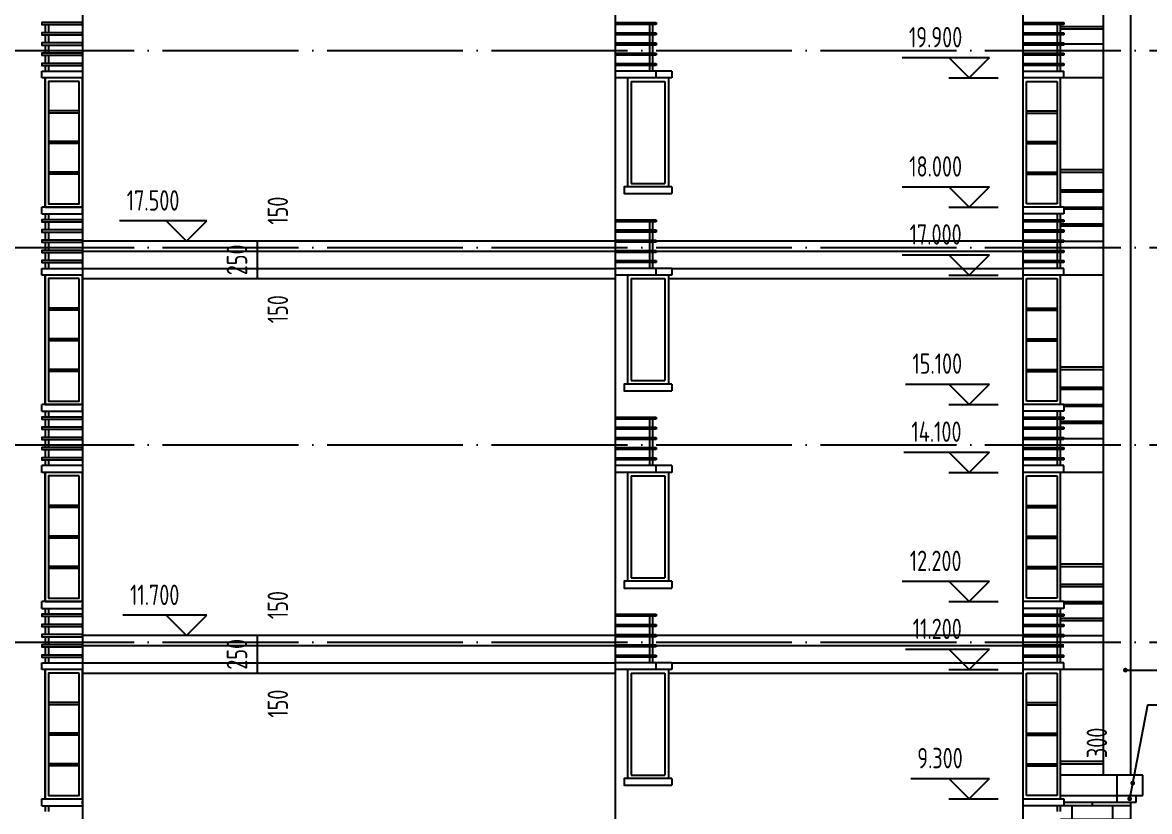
# Model space of a CAD drawing. Extents: x -726032 to 135930, y -151624 to 587044.
# Drawn here: x -468421 to -451841, y 233808 to 245408 of the extents above; entities that cross this region are included whole.
import ezdxf
from ezdxf.enums import TextEntityAlignment as Align

# ---------------------------------------------------------------- set-up
doc = ezdxf.new("R2010")
doc.units = 0
doc.header["$LTSCALE"] = 1000
doc.header["$MEASUREMENT"] = 0
doc.linetypes.add('DOTE', pattern=[2.42, 2, -0.2, 0.02, -0.2])
doc.layers.get('0').update_dxf_attribs({"linetype": 'CONTINUOUS'})
doc.layers.get('DEFPOINTS').update_dxf_attribs({"color": 1, "linetype": 'CONTINUOUS'})
for name, color, linetype in [('DOTE', 8, 'DOTE'), ('PUB_DIM', 245, 'CONTINUOUS'), ('WINDOW', 155, 'CONTINUOUS'), ('引线', 213, 'CONTINUOUS'), ('栏杆', 126, 'CONTINUOUS'), ('装饰线', 252, 'CONTINUOUS')]:
    doc.layers.add(name, color=color, linetype=linetype)
doc.styles.add('DIM_FONT', font='isocp.shx', dxfattribs={"width": 0.8})
doc.dimstyles.new('AXIS', dxfattribs={"dimtxt": 300, "dimasz": 1, "dimexe": 250, "dimexo": 300, "dimgap": 150, "dimtad": 1, "dimdec": 0, "dimzin": 0, "dimdsep": 46, "dimtxsty": 'DIM_FONT', "dimcen": 0.09, "dimse1": 1, "dimse2": 1, "dimclrt": 142, "dimadec": 0, "dimazin": 0, "dimtfac": 1, "dimtdec": 0, "dimtix": 1, "dimtmove": 2, "dimatfit": 3, "dimfxl": 1, "dimtolj": 1, "dimtzin": 0, "dimarcsym": 0})

# ---------------------------------------------------------------- blocks, each defined once
blk = doc.blocks.new('*D2791')
at = {"layer": 'DEFPOINTS', "color": 0, "transparency": 16777216}
for p in [(-464966, 235993), (-463966, 235993), (-463966, 235843)]:
    blk.add_point(p, dxfattribs=at)
at = {"layer": 'PUB_DIM', "color": 0, "lineweight": -2, "transparency": 16777216}
for p, q in [((-464966, 235994), (-464966, 235995)), ((-464966, 235843), (-464966, 235993)), ((-464966, 235842), (-464966, 235841))]:
    blk.add_line(p, q, dxfattribs=at)
at = {"layer": 'PUB_DIM', "color": 0, "transparency": 16777216}
for points in [[(-464967, 235994), (-464966, 235994), (-464966, 235993)], [(-464967, 235842), (-464966, 235842), (-464966, 235843)]]:
    blk.add_solid(points, dxfattribs=at)
at = {"layer": 'PUB_DIM', "color": 142, "transparency": 16777216, "insert": (-464666, 235393), "char_height": 300, "attachment_point": 5, "rotation": 90, "style": 'DIM_FONT'}
blk.add_mtext('\\A1;150', dxfattribs=at)
blk = doc.blocks.new('*D2792')
at = {"layer": 'DEFPOINTS', "color": 0, "transparency": 16777216}
for p in [(-464966, 236393), (-463966, 236393), (-463966, 236243)]:
    blk.add_point(p, dxfattribs=at)
at = {"layer": 'PUB_DIM', "color": 0, "lineweight": -2, "transparency": 16777216}
for p, q in [((-464966, 236394), (-464966, 236395)), ((-464966, 236243), (-464966, 236393)), ((-464966, 236242), (-464966, 236241))]:
    blk.add_line(p, q, dxfattribs=at)
at = {"layer": 'PUB_DIM', "color": 0, "transparency": 16777216}
for points in [[(-464967, 236394), (-464966, 236394), (-464966, 236393)], [(-464967, 236242), (-464966, 236242), (-464966, 236243)]]:
    blk.add_solid(points, dxfattribs=at)
at = {"layer": 'PUB_DIM', "color": 142, "transparency": 16777216, "insert": (-464666, 236842), "char_height": 300, "attachment_point": 5, "rotation": 90, "style": 'DIM_FONT'}
blk.add_mtext('\\A1;150', dxfattribs=at)
blk = doc.blocks.new('*D2793')
at = {"layer": 'DEFPOINTS', "color": 0, "transparency": 16777216}
for p in [(-464966, 236243), (-463966, 236243), (-463966, 235993)]:
    blk.add_point(p, dxfattribs=at)
at = {"layer": 'PUB_DIM', "color": 0, "lineweight": -2, "transparency": 16777216}
for p, q in [((-464966, 236244), (-464966, 236245)), ((-464966, 235993), (-464966, 236243)), ((-464966, 235992), (-464966, 235991))]:
    blk.add_line(p, q, dxfattribs=at)
at = {"layer": 'PUB_DIM', "color": 0, "transparency": 16777216}
for points in [[(-464967, 236244), (-464966, 236244), (-464966, 236243)], [(-464967, 235992), (-464966, 235992), (-464966, 235993)]]:
    blk.add_solid(points, dxfattribs=at)
at = {"layer": 'PUB_DIM', "color": 142, "transparency": 16777216, "insert": (-465266, 236118), "char_height": 300, "attachment_point": 5, "rotation": 90, "style": 'DIM_FONT'}
blk.add_mtext('\\A1;250', dxfattribs=at)
blk = doc.blocks.new('*D2884')
at = {"layer": 'DEFPOINTS', "color": 0, "transparency": 16777216}
for p in [(-453315, 234343), (-452315, 234343), (-453315, 234043)]:
    blk.add_point(p, dxfattribs=at)
at = {"layer": 'PUB_DIM', "color": 0, "lineweight": -2, "transparency": 16777216}
for p, q in [((-452315, 234344), (-452315, 234345)), ((-452315, 234043), (-452315, 234343)), ((-452315, 234042), (-452315, 234041))]:
    blk.add_line(p, q, dxfattribs=at)
at = {"layer": 'PUB_DIM', "color": 0, "transparency": 16777216}
for points in [[(-452315, 234344), (-452314, 234344), (-452315, 234343)], [(-452315, 234042), (-452314, 234042), (-452315, 234043)]]:
    blk.add_solid(points, dxfattribs=at)
at = {"layer": 'PUB_DIM', "color": 142, "transparency": 16777216, "insert": (-452615, 234816), "char_height": 300, "attachment_point": 5, "rotation": 90, "style": 'DIM_FONT'}
blk.add_mtext('\\A1;300', dxfattribs=at)
blk = doc.blocks.new('*D2885')
at = {"layer": 'DEFPOINTS', "color": 0, "transparency": 16777216}
for p in [(-453315, 234043), (-453315, 233943), (-452315, 234043)]:
    blk.add_point(p, dxfattribs=at)
at = {"layer": 'PUB_DIM', "color": 0, "lineweight": -2, "transparency": 16777216}
for p, q in [((-452315, 234044), (-452315, 234045)), ((-452315, 233943), (-452315, 234043)), ((-452315, 233942), (-452315, 233941))]:
    blk.add_line(p, q, dxfattribs=at)
at = {"layer": 'PUB_DIM', "color": 0, "transparency": 16777216}
for points in [[(-452315, 234044), (-452314, 234044), (-452315, 234043)], [(-452315, 233942), (-452314, 233942), (-452315, 233943)]]:
    blk.add_solid(points, dxfattribs=at)
at = {"layer": 'PUB_DIM', "color": 142, "transparency": 16777216, "insert": (-452615, 233493), "char_height": 300, "attachment_point": 5, "rotation": 90, "style": 'DIM_FONT'}
blk.add_mtext('\\A1;100', dxfattribs=at)
blk = doc.blocks.new('*D2900')
at = {"layer": 'DEFPOINTS', "color": 0, "transparency": 16777216}
for p in [(-464966, 242193), (-463966, 242193), (-463966, 242043)]:
    blk.add_point(p, dxfattribs=at)
at = {"layer": 'PUB_DIM', "color": 0, "lineweight": -2, "transparency": 16777216}
for p, q in [((-464966, 242194), (-464966, 242195)), ((-464966, 242043), (-464966, 242193)), ((-464966, 242042), (-464966, 242041))]:
    blk.add_line(p, q, dxfattribs=at)
at = {"layer": 'PUB_DIM', "color": 0, "transparency": 16777216}
for points in [[(-464967, 242194), (-464966, 242194), (-464966, 242193)], [(-464967, 242042), (-464966, 242042), (-464966, 242043)]]:
    blk.add_solid(points, dxfattribs=at)
at = {"layer": 'PUB_DIM', "color": 142, "transparency": 16777216, "insert": (-464666, 242642), "char_height": 300, "attachment_point": 5, "rotation": 90, "style": 'DIM_FONT'}
blk.add_mtext('\\A1;150', dxfattribs=at)
blk = doc.blocks.new('*D2901')
at = {"layer": 'DEFPOINTS', "color": 0, "transparency": 16777216}
for p in [(-464966, 241793), (-463966, 241793), (-463966, 241643)]:
    blk.add_point(p, dxfattribs=at)
at = {"layer": 'PUB_DIM', "color": 0, "lineweight": -2, "transparency": 16777216}
for p, q in [((-464966, 241794), (-464966, 241795)), ((-464966, 241643), (-464966, 241793)), ((-464966, 241642), (-464966, 241641))]:
    blk.add_line(p, q, dxfattribs=at)
at = {"layer": 'PUB_DIM', "color": 0, "transparency": 16777216}
for points in [[(-464967, 241794), (-464966, 241794), (-464966, 241793)], [(-464967, 241642), (-464966, 241642), (-464966, 241643)]]:
    blk.add_solid(points, dxfattribs=at)
at = {"layer": 'PUB_DIM', "color": 142, "transparency": 16777216, "insert": (-464666, 241193), "char_height": 300, "attachment_point": 5, "rotation": 90, "style": 'DIM_FONT'}
blk.add_mtext('\\A1;150', dxfattribs=at)
blk = doc.blocks.new('*D2902')
at = {"layer": 'DEFPOINTS', "color": 0, "transparency": 16777216}
for p in [(-464966, 242043), (-463966, 242043), (-463966, 241793)]:
    blk.add_point(p, dxfattribs=at)
at = {"layer": 'PUB_DIM', "color": 0, "lineweight": -2, "transparency": 16777216}
for p, q in [((-464966, 242044), (-464966, 242045)), ((-464966, 241793), (-464966, 242043)), ((-464966, 241792), (-464966, 241791))]:
    blk.add_line(p, q, dxfattribs=at)
at = {"layer": 'PUB_DIM', "color": 0, "transparency": 16777216}
for points in [[(-464967, 242044), (-464966, 242044), (-464966, 242043)], [(-464967, 241792), (-464966, 241792), (-464966, 241793)]]:
    blk.add_solid(points, dxfattribs=at)
at = {"layer": 'PUB_DIM', "color": 142, "transparency": 16777216, "insert": (-465266, 241918), "char_height": 300, "attachment_point": 5, "rotation": 90, "style": 'DIM_FONT'}
blk.add_mtext('\\A1;250', dxfattribs=at)

msp = doc.modelspace()

# ---------------------------------------------------------------- hatches: boundary and pattern name
at = {"layer": '装饰线'}
h = msp.add_hatch(dxfattribs=at)
h.set_pattern_fill('AR-BRSTD', color=35, scale=75, style=0)
h.set_pattern_definition([(0, (-503080.74, 224692.5), (0, 200.025), []), (90, (-503080.74, 224692.5), (-300, 200.025), [200.025, -200.025])])
h.paths.add_polyline_path([(-453698.9, 224242.5), (-453698.9, 230042.5), (-458918.9, 230042.5), (-458918.9, 228492.5), (-458868.9, 228492.5), (-458868.9, 228392.5), (-459568.9, 228392.5), (-459568.9, 228492.5), (-459518.9, 228492.5), (-459518.9, 230092.5), (-459698.9, 230092.5), (-459698.9, 228007.2), (-459098.9, 228007.2), (-459098.9, 227977.2), (-459148.9, 227977.2), (-459148.9, 227857.2), (-459098.9, 227857.2), (-459098.9, 227827.2), (-459148.9, 227827.2), (-459148.9, 227707.2), (-459098.9, 227707.2), (-459098.9, 227677.2), (-459148.9, 227677.2), (-459148.9, 227557.2), (-459098.9, 227557.2), (-459098.9, 227527.2), (-459148.9, 227527.2), (-459148.9, 227407.2), (-459098.9, 227407.2), (-459098.9, 227377.2), (-459148.9, 227377.2), (-459148.9, 227292.5), (-458868.9, 227292.5), (-458868.9, 227192.5), (-458918.9, 227192.5), (-458918.9, 225592.5), (-458868.9, 225592.5), (-458868.9, 225492.5), (-459568.9, 225492.5), (-459568.9, 225592.5), (-459518.9, 225592.5), (-459518.9, 227192.5), (-459698.9, 227192.5), (-459698.9, 224242.5)])
h.paths.add_polyline_path([(-454194.9, 225592.5), (-454494.9, 225292.5), (-454794.9, 225592.5)], flags=16)
h.paths.add_polyline_path([(-454194.9, 227492.5), (-454494.9, 227192.5), (-454794.9, 227492.5)], flags=16)
h.paths.add_polyline_path([(-454194.9, 228492.5), (-454494.9, 228192.5), (-454794.9, 228492.5)], flags=16)
h.paths.add_polyline_path([(-452518.7, 224242.5), (-452118.7, 224242.5), (-452118.7, 233942.5), (-453098.9, 233942.5), (-453098.9, 233892.5), (-453148.9, 233892.5), (-453148.9, 233807.2), (-453098.9, 233807.2), (-453098.9, 233777.2), (-453148.9, 233777.2), (-453148.9, 233657.2), (-453098.9, 233657.2), (-453098.9, 233627.2), (-453148.9, 233627.2), (-453148.9, 233507.2), (-453098.9, 233507.2), (-453098.9, 233477.2), (-453148.9, 233477.2), (-453148.9, 233357.2), (-453098.9, 233357.2), (-453098.9, 233327.2), (-453148.9, 233327.2), (-453148.9, 233207.2), (-453098.9, 233207.2), (-453098.9, 233177.2), (-453148.9, 233177.2), (-453148.9, 233092.5), (-453098.9, 233092.5), (-453098.9, 232992.5), (-452518.7, 232992.5)])
h.paths.add_polyline_path([(-459698.9, 230042.5), (-467538.9, 230042.5), (-467538.9, 228157.2), (-467538.9, 228157.2), (-467538.9, 228127.2), (-467538.9, 228112.5), (-467538.9, 228112.5), (-467538.9, 228007.2), (-467538.9, 228007.2), (-467538.9, 227977.2), (-467538.9, 227977.2), (-467538.9, 227857.2), (-467538.9, 227857.2), (-467538.9, 227827.2), (-467538.9, 227827.2), (-467538.9, 227707.2), (-467538.9, 227707.2), (-467538.9, 227677.2), (-467538.9, 227677.2), (-467538.9, 227557.2), (-467538.9, 227557.2), (-467538.9, 227527.2), (-467538.9, 227527.2), (-467538.9, 227407.2), (-467538.9, 227407.2), (-467538.9, 227377.2), (-467538.9, 227377.2), (-467538.9, 225242.5), (-467538.9, 225242.5), (-467538.9, 225212.5), (-467538.9, 225212.5), (-467538.9, 224242.5), (-459698.9, 224242.5)])
h.paths.add_polyline_path([(-455334, 225679.8), (-454519.8, 225679.8), (-454519.8, 226105.2), (-455334, 226105.2)], flags=24)
h.paths.add_polyline_path([(-455337.5, 227569.4), (-454510.4, 227569.4), (-454510.4, 228015.6), (-455337.5, 228015.6)], flags=24)
h.paths.add_polyline_path([(-455333.7, 228580.6), (-454520.3, 228580.6), (-454520.3, 229004.4), (-455333.7, 229004.4)], flags=24)
h.paths.add_polyline_path([(-452740.6, 233225.8), (-452740.6, 233760), (-452290.6, 233760), (-452290.6, 233225.8)], flags=24)
h.paths.add_polyline_path([(-464592.2, 229325.8), (-464592.2, 229860), (-464142.2, 229860), (-464142.2, 229325.8)], flags=24)

# ---------------------------------------------------------------- linework, layer by layer
for p, q in [((-452518.7, 234342.5), (-452518.7, 262292.5)), ((-452118.7, 262292.5), (-452118.7, 234342.5)), ((-467538.9, 257592.5), (-467538.9, 224242.5)), ((-459698.9, 224242.5), (-459698.9, 257592.5)), ((-453698.9, 224242.5), (-453698.9, 257592.5)), ((-453098.9, 245092.5), (-452518.7, 245092.5)), ((-468138.9, 244592.5), (-468138.9, 244692.5)), ((-468138.9, 244692.5), (-467538.9, 244692.5)), ((-467538.9, 244592.5), (-468138.9, 244592.5)), ((-458868.9, 244692.5), (-459698.9, 244692.5)), ((-458868.9, 244592.5), (-459698.9, 244592.5)), ((-459098.9, 244592.5), (-459098.9, 244692.5)), ((-458868.9, 244692.5), (-458868.9, 244592.5)), ((-453698.9, 244692.5), (-453098.9, 244692.5)), ((-452518.7, 244592.5), (-453698.9, 244592.5)), ((-453098.9, 244592.5), (-453098.9, 244692.5)), ((-458868.9, 242992.5), (-458868.9, 242892.5)), ((-467538.9, 242692.5), (-468138.9, 242692.5)), ((-468138.9, 242592.5), (-468138.9, 242692.5)), ((-468138.9, 242592.5), (-467538.9, 242592.5)), ((-453098.9, 242692.5), (-453698.9, 242692.5)), ((-453098.9, 242592.5), (-453698.9, 242592.5)), ((-453098.9, 242692.5), (-453098.9, 242592.5)), ((-453098.9, 242192.5), (-452518.7, 242192.5)), ((-468138.9, 241792.5), (-467538.9, 241792.5)), ((-468138.9, 241692.5), (-468138.9, 241792.5)), ((-458868.9, 241792.5), (-459698.9, 241792.5)), ((-459098.9, 241692.5), (-459098.9, 241792.5)), ((-458868.9, 241792.5), (-458868.9, 241692.5)), ((-453099.4, 241792.5), (-453698.9, 241792.5)), ((-453099.4, 241792.5), (-453098.9, 241792)), ((-453098.9, 241693), (-453098.9, 241792)), ((-467538.9, 241692.5), (-468138.9, 241692.5)), ((-458868.9, 241692.5), (-459698.9, 241692.5)), ((-453099.4, 241692.5), (-453698.9, 241692.5)), ((-453098.9, 241693), (-453099.4, 241692.5)), ((-452518.7, 241692.5), (-453098.9, 241692.5)), ((-458868.9, 240092.5), (-458868.9, 239992.5)), ((-467538.9, 239792.5), (-468138.9, 239792.5)), ((-468138.9, 239692.5), (-468138.9, 239792.5)), ((-453098.9, 239792.5), (-453698.9, 239792.5)), ((-453098.9, 239792.5), (-453098.9, 239692.5)), ((-468138.9, 239692.5), (-467538.9, 239692.5)), ((-453098.9, 239692.5), (-453698.9, 239692.5)), ((-453098.9, 239292.5), (-452518.7, 239292.5)), ((-468138.9, 238792.5), (-468138.9, 238892.5)), ((-467538.9, 238892.5), (-468138.9, 238892.5)), ((-468088.9, 238792.5), (-468138.9, 238792.5)), ((-458868.9, 238892.5), (-459698.9, 238892.5)), ((-458868.9, 238792.5), (-459698.9, 238792.5)), ((-459098.9, 238792.5), (-459098.9, 238892.5)), ((-458868.9, 238892.5), (-458868.9, 238792.5)), ((-453098.9, 238892.5), (-453698.9, 238892.5)), ((-452518.7, 238792.5), (-453698.9, 238792.5)), ((-453098.9, 238792.5), (-453098.9, 238892.5)), ((-458868.9, 237192.5), (-458868.9, 237092.5)), ((-467538.9, 236892.5), (-468138.9, 236892.5)), ((-468138.9, 236792.5), (-468138.9, 236892.5)), ((-468138.9, 236792.5), (-467538.9, 236792.5)), ((-453098.9, 236892.5), (-453698.9, 236892.5)), ((-453098.9, 236792.5), (-453698.9, 236792.5)), ((-453098.9, 236892.5), (-453098.9, 236792.5)), ((-453098.9, 236392.5), (-452518.7, 236392.5)), ((-468138.9, 235892.5), (-468138.9, 235992.5)), ((-468138.9, 235992.5), (-467538.9, 235992.5)), ((-458868.9, 235992.5), (-459698.9, 235992.5)), ((-459098.9, 235892.5), (-459098.9, 235992.5)), ((-458868.9, 235992.5), (-458868.9, 235892.5)), ((-453098.9, 235992.5), (-453698.9, 235992.5)), ((-453098.9, 235892.5), (-453098.9, 235992.5)), ((-467538.9, 235892.5), (-468138.9, 235892.5)), ((-458868.9, 235892.5), (-459698.9, 235892.5)), ((-452518.7, 235892.5), (-453698.9, 235892.5)), ((-458868.9, 234292.5), (-458868.9, 234192.5)), ((-451937.9, 234342.5), (-453148.9, 234342.5)), ((-451937.9, 234042.5), (-451937.9, 234342.5)), ((-468138.9, 233992.5), (-467538.9, 233992.5)), ((-468138.9, 233892.5), (-468138.9, 233992.5)), ((-453698.9, 233992.5), (-453098.9, 233992.5)), ((-453148.9, 234042.5), (-451937.9, 234042.5)), ((-453098.9, 233992.5), (-453098.9, 233892.5)), ((-453098.9, 233942.5), (-452037.9, 233942.5)), ((-452118.7, 233942.5), (-452118.7, 224242.5)), ((-452037.9, 233942.5), (-452037.9, 234042.5)), ((-468138.9, 233892.5), (-467538.9, 233892.5)), ((-453098.9, 233892.5), (-453698.9, 233892.5))]:
    msp.add_line(p, q)
at = {"color": 146}
for p, q in [((-453098.9, 239157.2), (-453098.9, 239127.2)), ((-453698.9, 239007.2), (-453098.9, 239007.2)), ((-453098.9, 238977.2), (-453698.9, 238977.2)), ((-453198.9, 238977.2), (-453198.9, 238892.5)), ((-453148.9, 238892.5), (-453148.9, 238977.2)), ((-453098.9, 239007.2), (-453098.9, 238977.2))]:
    msp.add_line(p, q, dxfattribs=at)
for points in [[(-458868.9, 242992.5), (-459568.9, 242992.5), (-459568.9, 242892.5), (-458868.9, 242892.5)], [(-467538.9, 242627.2), (-467538.9, 242657.2)], [(-467538.9, 242612.5), (-467538.9, 242642.5)], [(-458868.9, 240092.5), (-459568.9, 240092.5), (-459568.9, 239992.5), (-458868.9, 239992.5)], [(-467538.9, 239727.2), (-467538.9, 239757.2)], [(-467538.9, 239712.5), (-467538.9, 239742.5)], [(-458868.9, 237192.5), (-459568.9, 237192.5), (-459568.9, 237092.5), (-458868.9, 237092.5)], [(-467538.9, 236827.2), (-467538.9, 236857.2)], [(-467538.9, 236812.5), (-467538.9, 236842.5)], [(-458868.9, 234292.5), (-459568.9, 234292.5), (-459568.9, 234192.5), (-458868.9, 234192.5)]]:
    msp.add_lwpolyline(points)
for points in [[(-467538.9, 233927.2), (-467538.9, 233957.2)], [(-467538.9, 233912.5), (-467538.9, 233942.5)]]:
    msp.add_lwpolyline(points, dxfattribs=at)
at = {"layer": 'DOTE'}
for p, q in [((-447420.9, 244992.5), (-476277.6, 244992.5)), ((-447420.9, 242092.5), (-476277.6, 242092.5)), ((-447420.9, 239192.5), (-476277.6, 239192.5)), ((-447420.9, 236292.5), (-476277.6, 236292.5))]:
    msp.add_line(p, q, dxfattribs=at)
at = {"layer": 'PUB_DIM'}
for p, q in [((-455480.8, 244892.5), (-454194.9, 244892.5)), ((-454794.9, 244892.5), (-454494.9, 244592.5)), ((-454494.9, 244592.5), (-454194.9, 244892.5)), ((-454794.9, 244592.5), (-454067.8, 244592.5)), ((-455479.1, 242992.5), (-454194.9, 242992.5)), ((-454794.9, 242992.5), (-454494.9, 242692.5)), ((-454494.9, 242692.5), (-454194.9, 242992.5)), ((-454794.9, 242692.5), (-454067.8, 242692.5)), ((-465708.3, 242492.5), (-466992.5, 242492.5)), ((-466308.3, 242492.5), (-466008.3, 242192.5)), ((-466008.3, 242192.5), (-465708.3, 242492.5)), ((-455479.1, 241992.5), (-454194.9, 241992.5)), ((-454794.9, 241992.5), (-454494.9, 241692.5)), ((-454494.9, 241692.5), (-454194.9, 241992.5)), ((-454794.9, 241692.5), (-454067.8, 241692.5)), ((-455431.1, 240092.5), (-454194.9, 240092.5)), ((-454794.9, 240092.5), (-454494.9, 239792.5)), ((-454494.9, 239792.5), (-454194.9, 240092.5)), ((-454794.9, 239792.5), (-454067.8, 239792.5)), ((-455455.1, 239092.5), (-454194.9, 239092.5)), ((-454794.9, 239092.5), (-454494.9, 238792.5)), ((-454494.9, 238792.5), (-454194.9, 239092.5)), ((-454794.9, 238792.5), (-454067.8, 238792.5)), ((-455479.1, 237192.5), (-454194.9, 237192.5)), ((-454794.9, 237192.5), (-454494.9, 236892.5)), ((-454494.9, 236892.5), (-454194.9, 237192.5)), ((-454794.9, 236892.5), (-454067.8, 236892.5)), ((-465708.3, 236692.5), (-466944.5, 236692.5)), ((-466308.3, 236692.5), (-466008.3, 236392.5)), ((-466008.3, 236392.5), (-465708.3, 236692.5)), ((-455431.1, 236192.5), (-454194.9, 236192.5)), ((-454794.9, 236192.5), (-454494.9, 235892.5)), ((-454494.9, 235892.5), (-454194.9, 236192.5)), ((-454794.9, 235892.5), (-454067.8, 235892.5)), ((-455350.8, 234292.5), (-454194.9, 234292.5)), ((-454794.9, 234292.5), (-454494.9, 233992.5)), ((-454494.9, 233992.5), (-454194.9, 234292.5)), ((-454794.9, 233992.5), (-454067.8, 233992.5))]:
    msp.add_line(p, q, dxfattribs=at)
at = {"layer": 'WINDOW'}
for p, q in [((-468088.9, 242692.5), (-468088.9, 244592.5)), ((-459518.9, 244592.5), (-459518.9, 242992.5)), ((-458918.9, 244592.5), (-458918.9, 242992.5)), ((-453148.9, 242692.5), (-453148.9, 244592.5)), ((-459468.9, 244542.5), (-458968.9, 244542.5)), ((-459468.9, 244542.5), (-459468.9, 243042.5)), ((-458968.9, 244542.5), (-458968.9, 243042.5)), ((-453648.9, 242742.5), (-453648.9, 244542.5)), ((-453648.9, 244542.5), (-453198.9, 244542.5)), ((-453198.9, 244542.5), (-453198.9, 242742.5)), ((-467588.9, 244107.5), (-468038.9, 244107.5)), ((-467588.9, 244077.5), (-468038.9, 244077.5)), ((-453648.9, 244107.5), (-453198.9, 244107.5)), ((-453648.9, 244077.5), (-453198.9, 244077.5)), ((-467588.9, 243657.5), (-468038.9, 243657.5)), ((-467588.9, 243627.5), (-468038.9, 243627.5)), ((-453648.9, 243657.5), (-453198.9, 243657.5)), ((-453648.9, 243627.5), (-453198.9, 243627.5)), ((-467588.9, 243207.5), (-468038.9, 243207.5)), ((-467588.9, 243177.5), (-468038.9, 243177.5)), ((-453648.9, 243207.5), (-453198.9, 243207.5)), ((-453648.9, 243177.5), (-453198.9, 243177.5)), ((-459468.9, 243042.5), (-458968.9, 243042.5)), ((-453198.9, 242742.5), (-453648.9, 242742.5)), ((-453148.9, 242692.5), (-453698.9, 242692.5)), ((-468088.9, 239792.5), (-468088.9, 241692.5)), ((-459518.9, 241692.5), (-459518.9, 240092.5)), ((-459468.9, 241642.5), (-458968.9, 241642.5)), ((-459468.9, 241642.5), (-459468.9, 240142.5)), ((-458968.9, 241642.5), (-458968.9, 240142.5)), ((-458918.9, 241692.5), (-458918.9, 240092.5)), ((-453648.9, 239842.5), (-453648.9, 241642.5)), ((-453648.9, 241642.5), (-453198.9, 241642.5)), ((-453198.9, 241642.5), (-453198.9, 239842.5)), ((-453148.9, 239792.5), (-453148.9, 241692.5)), ((-467588.9, 241207.5), (-468038.9, 241207.5)), ((-467588.9, 241177.5), (-468038.9, 241177.5)), ((-453648.9, 241207.5), (-453198.9, 241207.5)), ((-453648.9, 241177.5), (-453198.9, 241177.5)), ((-467588.9, 240757.5), (-468038.9, 240757.5)), ((-453648.9, 240757.5), (-453198.9, 240757.5)), ((-467588.9, 240727.5), (-468038.9, 240727.5)), ((-453648.9, 240727.5), (-453198.9, 240727.5)), ((-467588.9, 240307.5), (-468038.9, 240307.5)), ((-467588.9, 240277.5), (-468038.9, 240277.5)), ((-453648.9, 240307.5), (-453198.9, 240307.5)), ((-453648.9, 240277.5), (-453198.9, 240277.5)), ((-459468.9, 240142.5), (-458968.9, 240142.5)), ((-453148.9, 239792.5), (-453698.9, 239792.5)), ((-453198.9, 239842.5), (-453648.9, 239842.5)), ((-468088.9, 236892.5), (-468088.9, 238792.5)), ((-459518.9, 238792.5), (-459518.9, 237192.5)), ((-458918.9, 238792.5), (-458918.9, 237192.5)), ((-453148.9, 236892.5), (-453148.9, 238792.5)), ((-459468.9, 238742.5), (-459468.9, 237242.5)), ((-459468.9, 238742.5), (-458968.9, 238742.5)), ((-458968.9, 238742.5), (-458968.9, 237242.5)), ((-453648.9, 236942.5), (-453648.9, 238742.5)), ((-453648.9, 238742.5), (-453198.9, 238742.5)), ((-453198.9, 238742.5), (-453198.9, 236942.5)), ((-467588.9, 238307.5), (-468038.9, 238307.5)), ((-467588.9, 238277.5), (-468038.9, 238277.5)), ((-453648.9, 238307.5), (-453198.9, 238307.5)), ((-453648.9, 238277.5), (-453198.9, 238277.5)), ((-467588.9, 237857.5), (-468038.9, 237857.5)), ((-467588.9, 237827.5), (-468038.9, 237827.5)), ((-453648.9, 237857.5), (-453198.9, 237857.5)), ((-453648.9, 237827.5), (-453198.9, 237827.5)), ((-467588.9, 237407.5), (-468038.9, 237407.5)), ((-467588.9, 237377.5), (-468038.9, 237377.5)), ((-453648.9, 237407.5), (-453198.9, 237407.5)), ((-453648.9, 237377.5), (-453198.9, 237377.5)), ((-459468.9, 237242.5), (-458968.9, 237242.5)), ((-453198.9, 236942.5), (-453648.9, 236942.5)), ((-453148.9, 236892.5), (-453698.9, 236892.5)), ((-468088.9, 233992.5), (-468088.9, 235892.5)), ((-459518.9, 235892.5), (-459518.9, 234292.5)), ((-459468.9, 235842.5), (-459468.9, 234342.5)), ((-459468.9, 235842.5), (-458968.9, 235842.5)), ((-458968.9, 235842.5), (-458968.9, 234342.5)), ((-458918.9, 235892.5), (-458918.9, 234292.5)), ((-453648.9, 235842.5), (-453198.9, 235842.5)), ((-453648.9, 234042.5), (-453648.9, 235842.5)), ((-453198.9, 235842.5), (-453198.9, 234042.5)), ((-453148.9, 233992.5), (-453148.9, 235892.5)), ((-467588.9, 235407.5), (-468038.9, 235407.5)), ((-467588.9, 235377.5), (-468038.9, 235377.5)), ((-453648.9, 235407.5), (-453198.9, 235407.5)), ((-453648.9, 235377.5), (-453198.9, 235377.5)), ((-467588.9, 234957.5), (-468038.9, 234957.5)), ((-453648.9, 234957.5), (-453198.9, 234957.5)), ((-467588.9, 234927.5), (-468038.9, 234927.5)), ((-453648.9, 234927.5), (-453198.9, 234927.5)), ((-467588.9, 234507.5), (-468038.9, 234507.5)), ((-467588.9, 234477.5), (-468038.9, 234477.5)), ((-453648.9, 234507.5), (-453198.9, 234507.5)), ((-453648.9, 234477.5), (-453198.9, 234477.5)), ((-459468.9, 234342.5), (-458968.9, 234342.5)), ((-453198.9, 234042.5), (-453648.9, 234042.5))]:
    msp.add_line(p, q, dxfattribs=at)
for points in [[(-467538.9, 244592.5), (-468088.9, 244592.5), (-468088.9, 242692.5), (-467538.9, 242692.5)], [(-467588.9, 244542.5), (-468038.9, 244542.5), (-468038.9, 242742.5), (-467588.9, 242742.5)], [(-467538.9, 241692.5), (-468088.9, 241692.5), (-468088.9, 239792.5), (-467538.9, 239792.5)], [(-467588.9, 241642.5), (-468038.9, 241642.5), (-468038.9, 239842.5), (-467588.9, 239842.5)], [(-467538.9, 238792.5), (-468088.9, 238792.5), (-468088.9, 236892.5), (-467538.9, 236892.5)], [(-467588.9, 238742.5), (-468038.9, 238742.5), (-468038.9, 236942.5), (-467588.9, 236942.5)], [(-467538.9, 235892.5), (-468088.9, 235892.5), (-468088.9, 233992.5), (-467538.9, 233992.5)], [(-467588.9, 235842.5), (-468038.9, 235842.5), (-468038.9, 234042.5), (-467588.9, 234042.5)]]:
    msp.add_lwpolyline(points, close=True, dxfattribs=at)
at = {"layer": '引线'}
msp.add_line((-452195.1, 235885.6), (-450744.8, 235885.6), dxfattribs=at)
at = {"layer": '引线', "const_width": 34.8}
for points in [[(-452212.7, 235885.6, 1), (-452177.4, 235885.6, 1)], [(-452105.4, 234224.2, 1), (-452070.1, 234224.2, 1)], [(-452150, 233994, 1), (-452114.8, 233994, 1)]]:
    msp.add_lwpolyline(points, format="xyb", close=True, dxfattribs=at)
at = {"layer": '引线'}
msp.add_lwpolyline([(-452132.4, 233994), (-451864.4, 235376.8), (-450623.3, 235376.8)], dxfattribs=at)
at = {"layer": '栏杆'}
for p, q in [((-459698.9, 245407.2), (-459098.9, 245407.2)), ((-459098.9, 245407.2), (-459098.9, 245377.2)), ((-453698.9, 245407.2), (-453098.9, 245407.2)), ((-453098.9, 245407.2), (-453098.9, 245377.2)), ((-468088.9, 245377.2), (-468088.9, 245257.2)), ((-468088.9, 245227.2), (-468088.9, 245107.2)), ((-468038.9, 245377.2), (-468038.9, 245257.2)), ((-468038.9, 245227.2), (-468038.9, 245107.2)), ((-459098.9, 245377.2), (-459698.9, 245377.2)), ((-459698.9, 245257.2), (-459098.9, 245257.2)), ((-459098.9, 245227.2), (-459698.9, 245227.2)), ((-459198.9, 245377.2), (-459198.9, 245257.2)), ((-459198.9, 245227.2), (-459198.9, 245107.2)), ((-459148.9, 245257.2), (-459148.9, 245377.2)), ((-459148.9, 245107.2), (-459148.9, 245227.2)), ((-459098.9, 245257.2), (-459098.9, 245227.2)), ((-453098.9, 245377.2), (-453698.9, 245377.2)), ((-453698.9, 245257.2), (-453098.9, 245257.2)), ((-453098.9, 245227.2), (-453698.9, 245227.2)), ((-453198.9, 245377.2), (-453198.9, 245257.2)), ((-453198.9, 245227.2), (-453198.9, 245107.2)), ((-453148.9, 245257.2), (-453148.9, 245377.2)), ((-452518.7, 245342.5), (-453148.9, 245342.5)), ((-452518.7, 245312.5), (-453148.9, 245312.5)), ((-453148.9, 245107.2), (-453148.9, 245227.2)), ((-453098.9, 245257.2), (-453098.9, 245227.2)), ((-468088.9, 245077.2), (-468088.9, 244957.2)), ((-468038.9, 245077.2), (-468038.9, 244957.2)), ((-459698.9, 245107.2), (-459098.9, 245107.2)), ((-459098.9, 245077.2), (-459698.9, 245077.2)), ((-459198.9, 245077.2), (-459198.9, 244957.2)), ((-459148.9, 244957.2), (-459148.9, 245077.2)), ((-459098.9, 245107.2), (-459098.9, 245077.2)), ((-453698.9, 245107.2), (-453098.9, 245107.2)), ((-453098.9, 245077.2), (-453698.9, 245077.2)), ((-453198.9, 245077.2), (-453198.9, 244957.2)), ((-453148.9, 244957.2), (-453148.9, 245077.2)), ((-453098.9, 245107.2), (-453098.9, 245077.2)), ((-468088.9, 244927.2), (-468088.9, 244807.2)), ((-468038.9, 244927.2), (-468038.9, 244807.2)), ((-459698.9, 244957.2), (-459098.9, 244957.2)), ((-459098.9, 244927.2), (-459698.9, 244927.2)), ((-459198.9, 244927.2), (-459198.9, 244807.2)), ((-459148.9, 244807.2), (-459148.9, 244927.2)), ((-459098.9, 244957.2), (-459098.9, 244927.2)), ((-453698.9, 244957.2), (-453098.9, 244957.2)), ((-453098.9, 244927.2), (-453698.9, 244927.2)), ((-453198.9, 244927.2), (-453198.9, 244807.2)), ((-453148.9, 244807.2), (-453148.9, 244927.2)), ((-453098.9, 244957.2), (-453098.9, 244927.2)), ((-468088.9, 244777.2), (-468088.9, 244692.5)), ((-468038.9, 244777.2), (-468038.9, 244692.5)), ((-459698.9, 244807.2), (-459098.9, 244807.2)), ((-459098.9, 244777.2), (-459698.9, 244777.2)), ((-459198.9, 244777.2), (-459198.9, 244692.5)), ((-459148.9, 244692.5), (-459148.9, 244777.2)), ((-459098.9, 244807.2), (-459098.9, 244777.2)), ((-453698.9, 244807.2), (-453098.9, 244807.2)), ((-453098.9, 244777.2), (-453698.9, 244777.2)), ((-453198.9, 244777.2), (-453198.9, 244692.5)), ((-453148.9, 244692.5), (-453148.9, 244777.2)), ((-453098.9, 244807.2), (-453098.9, 244777.2)), ((-452518.7, 243242.5), (-453148.9, 243242.5)), ((-452518.7, 243202.5), (-453148.9, 243202.5)), ((-452518.7, 242942.5), (-453148.9, 242942.5)), ((-452518.7, 242912.5), (-453148.9, 242912.5)), ((-468088.9, 242592.5), (-468088.9, 242507.8)), ((-468038.9, 242592.5), (-468038.9, 242507.8)), ((-453198.9, 242592.5), (-453198.9, 242507.8)), ((-453148.9, 242507.8), (-453148.9, 242592.5)), ((-453098.9, 242692.5), (-452518.7, 242692.5)), ((-452518.7, 242662.5), (-453098.9, 242662.5)), ((-468088.9, 242477.2), (-468088.9, 242357.2)), ((-468038.9, 242477.2), (-468038.9, 242357.2)), ((-459698.9, 242507.2), (-459098.9, 242507.2)), ((-459098.9, 242477.2), (-459698.9, 242477.2)), ((-459198.9, 242477.2), (-459198.9, 242357.2)), ((-459148.9, 242357.2), (-459148.9, 242477.2)), ((-459098.9, 242507.2), (-459098.9, 242477.2)), ((-453698.9, 242507.2), (-453098.9, 242507.2)), ((-453098.9, 242477.2), (-453698.9, 242477.2)), ((-453198.9, 242477.2), (-453198.9, 242357.2)), ((-453148.9, 242357.2), (-453148.9, 242477.2)), ((-452518.7, 242442.5), (-453148.9, 242442.5)), ((-452518.7, 242412.5), (-453148.9, 242412.5)), ((-453098.9, 242507.2), (-453098.9, 242477.2)), ((-468088.9, 242327.2), (-468088.9, 242207.2)), ((-468038.9, 242327.2), (-468038.9, 242207.2)), ((-459698.9, 242357.2), (-459098.9, 242357.2)), ((-459098.9, 242327.2), (-459698.9, 242327.2)), ((-459198.9, 242327.2), (-459198.9, 242207.2)), ((-459148.9, 242207.2), (-459148.9, 242327.2)), ((-459098.9, 242357.2), (-459098.9, 242327.2)), ((-453698.9, 242357.2), (-453098.9, 242357.2)), ((-453098.9, 242327.2), (-453698.9, 242327.2)), ((-453198.9, 242327.2), (-453198.9, 242207.2)), ((-453148.9, 242207.2), (-453148.9, 242327.2)), ((-453098.9, 242357.2), (-453098.9, 242327.2)), ((-468088.9, 242177.2), (-468088.9, 242057.2)), ((-468038.9, 242177.2), (-468038.9, 242057.2)), ((-459698.9, 242207.2), (-459098.9, 242207.2)), ((-459098.9, 242177.2), (-459698.9, 242177.2)), ((-459198.9, 242177.2), (-459198.9, 242057.2)), ((-459148.9, 242057.2), (-459148.9, 242177.2)), ((-459098.9, 242207.2), (-459098.9, 242177.2)), ((-453698.9, 242207.2), (-453098.9, 242207.2)), ((-453098.9, 242177.2), (-453698.9, 242177.2)), ((-453198.9, 242177.2), (-453198.9, 242057.2)), ((-453148.9, 242057.2), (-453148.9, 242177.2)), ((-453098.9, 242207.2), (-453098.9, 242177.2)), ((-468088.9, 242027.2), (-468088.9, 241907.2)), ((-468038.9, 242027.2), (-468038.9, 241907.2)), ((-459698.9, 242057.2), (-459098.9, 242057.2)), ((-459098.9, 242027.2), (-459698.9, 242027.2)), ((-459698.9, 241907.2), (-459098.9, 241907.2)), ((-459198.9, 242027.2), (-459198.9, 241907.2)), ((-459148.9, 241907.2), (-459148.9, 242027.2)), ((-459098.9, 242057.2), (-459098.9, 242027.2)), ((-459098.9, 241907.2), (-459098.9, 241877.2)), ((-453698.9, 242057.2), (-453098.9, 242057.2)), ((-453098.9, 242027.2), (-453698.9, 242027.2)), ((-453698.9, 241907.2), (-453098.9, 241907.2)), ((-453198.9, 242027.2), (-453198.9, 241907.2)), ((-453148.9, 241907.2), (-453148.9, 242027.2)), ((-453098.9, 242057.2), (-453098.9, 242027.2)), ((-453098.9, 241907.2), (-453098.9, 241877.2)), ((-468088.9, 241877.2), (-468088.9, 241792.5)), ((-468038.9, 241877.2), (-468038.9, 241792.5)), ((-459098.9, 241877.2), (-459698.9, 241877.2)), ((-459198.9, 241877.2), (-459198.9, 241792.5)), ((-459148.9, 241792.5), (-459148.9, 241877.2)), ((-453098.9, 241877.2), (-453698.9, 241877.2)), ((-453198.9, 241877.2), (-453198.9, 241792.5)), ((-453148.9, 241792.5), (-453148.9, 241877.2)), ((-452518.7, 240342.5), (-453148.9, 240342.5)), ((-452518.7, 240302.5), (-453148.9, 240302.5)), ((-452518.7, 240042.5), (-453148.9, 240042.5)), ((-452518.7, 240012.5), (-453148.9, 240012.5)), ((-453098.9, 239792.5), (-452518.7, 239792.5)), ((-452518.7, 239762.5), (-453098.9, 239762.5)), ((-468088.9, 239692.5), (-468088.9, 239607.8)), ((-468088.9, 239577.2), (-468088.9, 239457.2)), ((-468038.9, 239692.5), (-468038.9, 239607.8)), ((-468038.9, 239577.2), (-468038.9, 239457.2)), ((-459698.9, 239607.2), (-459098.9, 239607.2)), ((-459098.9, 239577.2), (-459698.9, 239577.2)), ((-459198.9, 239577.2), (-459198.9, 239457.2)), ((-459148.9, 239457.2), (-459148.9, 239577.2)), ((-459098.9, 239607.2), (-459098.9, 239577.2)), ((-453698.9, 239607.2), (-453098.9, 239607.2)), ((-453098.9, 239577.2), (-453698.9, 239577.2)), ((-453198.9, 239692.5), (-453198.9, 239607.8)), ((-453198.9, 239577.2), (-453198.9, 239457.2)), ((-453148.9, 239607.8), (-453148.9, 239692.5)), ((-453148.9, 239457.2), (-453148.9, 239577.2)), ((-453098.9, 239607.2), (-453098.9, 239577.2)), ((-468088.9, 239427.2), (-468088.9, 239307.2)), ((-468038.9, 239427.2), (-468038.9, 239307.2)), ((-459698.9, 239457.2), (-459098.9, 239457.2)), ((-459098.9, 239427.2), (-459698.9, 239427.2)), ((-459198.9, 239427.2), (-459198.9, 239307.2)), ((-459148.9, 239307.2), (-459148.9, 239427.2)), ((-459098.9, 239457.2), (-459098.9, 239427.2)), ((-453698.9, 239457.2), (-453098.9, 239457.2)), ((-453098.9, 239427.2), (-453698.9, 239427.2)), ((-453198.9, 239427.2), (-453198.9, 239307.2)), ((-452518.7, 239542.5), (-453148.9, 239542.5)), ((-452518.7, 239512.5), (-453148.9, 239512.5)), ((-453148.9, 239307.2), (-453148.9, 239427.2)), ((-453098.9, 239457.2), (-453098.9, 239427.2)), ((-468088.9, 239277.2), (-468088.9, 239157.2)), ((-468038.9, 239277.2), (-468038.9, 239157.2)), ((-459698.9, 239307.2), (-459098.9, 239307.2)), ((-459098.9, 239277.2), (-459698.9, 239277.2)), ((-459198.9, 239277.2), (-459198.9, 239157.2)), ((-459148.9, 239157.2), (-459148.9, 239277.2)), ((-459098.9, 239307.2), (-459098.9, 239277.2)), ((-453698.9, 239307.2), (-453098.9, 239307.2)), ((-453098.9, 239277.2), (-453698.9, 239277.2)), ((-453198.9, 239277.2), (-453198.9, 239157.2)), ((-453148.9, 239157.2), (-453148.9, 239277.2)), ((-453098.9, 239307.2), (-453098.9, 239277.2)), ((-468088.9, 239127.2), (-468088.9, 239007.2)), ((-468038.9, 239127.2), (-468038.9, 239007.2)), ((-459698.9, 239157.2), (-459098.9, 239157.2)), ((-459098.9, 239127.2), (-459698.9, 239127.2)), ((-459198.9, 239127.2), (-459198.9, 239007.2)), ((-459148.9, 239007.2), (-459148.9, 239127.2)), ((-459098.9, 239157.2), (-459098.9, 239127.2)), ((-453698.9, 239157.2), (-453098.9, 239157.2)), ((-453098.9, 239127.2), (-453698.9, 239127.2)), ((-453198.9, 239127.2), (-453198.9, 239007.2)), ((-453148.9, 239007.2), (-453148.9, 239127.2)), ((-468088.9, 238977.2), (-468088.9, 238892.5)), ((-468038.9, 238977.2), (-468038.9, 238892.5)), ((-459698.9, 239007.2), (-459098.9, 239007.2)), ((-459098.9, 238977.2), (-459698.9, 238977.2)), ((-459198.9, 238977.2), (-459198.9, 238892.5)), ((-459148.9, 238892.5), (-459148.9, 238977.2)), ((-459098.9, 239007.2), (-459098.9, 238977.2)), ((-452518.7, 237442.5), (-453148.9, 237442.5)), ((-452518.7, 237402.5), (-453148.9, 237402.5)), ((-452518.7, 237142.5), (-453148.9, 237142.5)), ((-452518.7, 237112.5), (-453148.9, 237112.5)), ((-468088.9, 236792.5), (-468088.9, 236707.8)), ((-468038.9, 236792.5), (-468038.9, 236707.8)), ((-453198.9, 236792.5), (-453198.9, 236707.8)), ((-453148.9, 236707.8), (-453148.9, 236792.5)), ((-453098.9, 236892.5), (-452518.7, 236892.5)), ((-452518.7, 236862.5), (-453098.9, 236862.5)), ((-468088.9, 236677.2), (-468088.9, 236557.2)), ((-468038.9, 236677.2), (-468038.9, 236557.2)), ((-459698.9, 236707.2), (-459098.9, 236707.2)), ((-459098.9, 236677.2), (-459698.9, 236677.2)), ((-459198.9, 236677.2), (-459198.9, 236557.2)), ((-459148.9, 236557.2), (-459148.9, 236677.2)), ((-459098.9, 236707.2), (-459098.9, 236677.2)), ((-453698.9, 236707.2), (-453098.9, 236707.2)), ((-453098.9, 236677.2), (-453698.9, 236677.2)), ((-453198.9, 236677.2), (-453198.9, 236557.2)), ((-453148.9, 236557.2), (-453148.9, 236677.2)), ((-452518.7, 236642.5), (-453148.9, 236642.5)), ((-452518.7, 236612.5), (-453148.9, 236612.5)), ((-453098.9, 236707.2), (-453098.9, 236677.2)), ((-468088.9, 236527.2), (-468088.9, 236407.2)), ((-468038.9, 236527.2), (-468038.9, 236407.2)), ((-459698.9, 236557.2), (-459098.9, 236557.2)), ((-459098.9, 236527.2), (-459698.9, 236527.2)), ((-459198.9, 236527.2), (-459198.9, 236407.2)), ((-459148.9, 236407.2), (-459148.9, 236527.2)), ((-459098.9, 236557.2), (-459098.9, 236527.2)), ((-453698.9, 236557.2), (-453098.9, 236557.2)), ((-453098.9, 236527.2), (-453698.9, 236527.2)), ((-453198.9, 236527.2), (-453198.9, 236407.2)), ((-453148.9, 236407.2), (-453148.9, 236527.2)), ((-453098.9, 236557.2), (-453098.9, 236527.2)), ((-468088.9, 236377.2), (-468088.9, 236257.2)), ((-468038.9, 236377.2), (-468038.9, 236257.2)), ((-459698.9, 236407.2), (-459098.9, 236407.2)), ((-459098.9, 236377.2), (-459698.9, 236377.2)), ((-459198.9, 236377.2), (-459198.9, 236257.2)), ((-459148.9, 236257.2), (-459148.9, 236377.2)), ((-459098.9, 236407.2), (-459098.9, 236377.2)), ((-453698.9, 236407.2), (-453098.9, 236407.2)), ((-453098.9, 236377.2), (-453698.9, 236377.2)), ((-453198.9, 236377.2), (-453198.9, 236257.2)), ((-453148.9, 236257.2), (-453148.9, 236377.2)), ((-453098.9, 236407.2), (-453098.9, 236377.2)), ((-468088.9, 236227.2), (-468088.9, 236107.2)), ((-468038.9, 236227.2), (-468038.9, 236107.2)), ((-459698.9, 236257.2), (-459098.9, 236257.2)), ((-459098.9, 236227.2), (-459698.9, 236227.2)), ((-459698.9, 236107.2), (-459098.9, 236107.2)), ((-459198.9, 236227.2), (-459198.9, 236107.2)), ((-459148.9, 236107.2), (-459148.9, 236227.2)), ((-459098.9, 236257.2), (-459098.9, 236227.2)), ((-459098.9, 236107.2), (-459098.9, 236077.2)), ((-453698.9, 236257.2), (-453098.9, 236257.2)), ((-453098.9, 236227.2), (-453698.9, 236227.2)), ((-453698.9, 236107.2), (-453098.9, 236107.2)), ((-453198.9, 236227.2), (-453198.9, 236107.2)), ((-453148.9, 236107.2), (-453148.9, 236227.2)), ((-453098.9, 236077.2), (-453098.9, 236107.2)), ((-468088.9, 236077.2), (-468088.9, 235992.5)), ((-468038.9, 236077.2), (-468038.9, 235992.5)), ((-459098.9, 236077.2), (-459698.9, 236077.2)), ((-459198.9, 236077.2), (-459198.9, 235992.5)), ((-459148.9, 235992.5), (-459148.9, 236077.2)), ((-453098.9, 236077.2), (-453698.9, 236077.2)), ((-453198.9, 236077.2), (-453198.9, 235992.5)), ((-453148.9, 235992.5), (-453148.9, 236077.2)), ((-452518.7, 234542.5), (-453148.9, 234542.5)), ((-452518.7, 234502.5), (-453148.9, 234502.5)), ((-468088.9, 233892.5), (-468088.9, 233807.8)), ((-468038.9, 233892.5), (-468038.9, 233807.8)), ((-453198.9, 233892.5), (-453198.9, 233807.8)), ((-453148.9, 233807.8), (-453148.9, 233892.5))]:
    msp.add_line(p, q, dxfattribs=at)
for points in [[(-467538.9, 245407.2), (-468138.9, 245407.2), (-468138.9, 245377.2), (-467538.9, 245377.2)], [(-467538.9, 245257.2), (-468138.9, 245257.2), (-468138.9, 245227.2), (-467538.9, 245227.2)], [(-467538.9, 245107.2), (-468138.9, 245107.2), (-468138.9, 245077.2), (-467538.9, 245077.2)], [(-467538.9, 244957.2), (-468138.9, 244957.2), (-468138.9, 244927.2), (-467538.9, 244927.2)], [(-467538.9, 244807.2), (-468138.9, 244807.2), (-468138.9, 244777.2), (-467538.9, 244777.2)], [(-467538.9, 242507.2), (-468138.9, 242507.2), (-468138.9, 242477.2), (-467538.9, 242477.2)], [(-467538.9, 242357.2), (-468138.9, 242357.2), (-468138.9, 242327.2), (-467538.9, 242327.2)], [(-467538.9, 242207.2), (-468138.9, 242207.2), (-468138.9, 242177.2), (-467538.9, 242177.2)], [(-467538.9, 242057.2), (-468138.9, 242057.2), (-468138.9, 242027.2), (-467538.9, 242027.2)], [(-467538.9, 241907.2), (-468138.9, 241907.2), (-468138.9, 241877.2), (-467538.9, 241877.2)], [(-467538.9, 239607.2), (-468138.9, 239607.2), (-468138.9, 239577.2), (-467538.9, 239577.2)], [(-467538.9, 239457.2), (-468138.9, 239457.2), (-468138.9, 239427.2), (-467538.9, 239427.2)], [(-467538.9, 239307.2), (-468138.9, 239307.2), (-468138.9, 239277.2), (-467538.9, 239277.2)], [(-467538.9, 239157.2), (-468138.9, 239157.2), (-468138.9, 239127.2), (-467538.9, 239127.2)], [(-467538.9, 239007.2), (-468138.9, 239007.2), (-468138.9, 238977.2), (-467538.9, 238977.2)], [(-467538.9, 236707.2), (-468138.9, 236707.2), (-468138.9, 236677.2), (-467538.9, 236677.2)], [(-467538.9, 236557.2), (-468138.9, 236557.2), (-468138.9, 236527.2), (-467538.9, 236527.2)], [(-467538.9, 236407.2), (-468138.9, 236407.2), (-468138.9, 236377.2), (-467538.9, 236377.2)], [(-467538.9, 236257.2), (-468138.9, 236257.2), (-468138.9, 236227.2), (-467538.9, 236227.2)], [(-467538.9, 236107.2), (-468138.9, 236107.2), (-468138.9, 236077.2), (-467538.9, 236077.2)]]:
    msp.add_lwpolyline(points, close=True, dxfattribs=at)
at = {"layer": '装饰线'}
for p, q in [((-459698.9, 242192.5), (-467538.9, 242192.5)), ((-453698.9, 242192.5), (-459098.9, 242192.5)), ((-459698.9, 242042.5), (-467538.9, 242042.5)), ((-453698.9, 242042.5), (-459098.9, 242042.5)), ((-467538.9, 241792.5), (-459698.9, 241792.5)), ((-458868.9, 241792.5), (-453698.9, 241792.5)), ((-467538.9, 241642.5), (-459698.9, 241642.5)), ((-458918.9, 241642.5), (-453698.9, 241642.5)), ((-459698.9, 236392.5), (-467538.9, 236392.5)), ((-453698.9, 236392.5), (-459098.9, 236392.5)), ((-459698.9, 236242.5), (-467538.9, 236242.5)), ((-453698.9, 236242.5), (-459098.9, 236242.5)), ((-467538.9, 235992.5), (-459698.9, 235992.5)), ((-458868.9, 235992.5), (-453698.9, 235992.5)), ((-467538.9, 235842.5), (-459698.9, 235842.5)), ((-458918.9, 235842.5), (-453698.9, 235842.5))]:
    msp.add_line(p, q, dxfattribs=at)

# ---------------------------------------------------------------- texts
at = {"layer": 'PUB_DIM', "style": 'DIM_FONT', "width": 0.8}
for s, p in [('19.900', (-454987.8, 245192.5)), ('18.000', (-454987, 243292.5)), ('17.500', (-466500.4, 242792.5)), ('17.000', (-454987, 242292.5)), ('15.100', (-454963, 240392.5)), ('14.100', (-454975, 239392.5)), ('12.200', (-454987, 237492.5)), ('11.700', (-466476.4, 236992.5)), ('11.200', (-454963, 236492.5)), ('9.300', (-454922.9, 234592.5))]:
    msp.add_text(s, height=300, dxfattribs=at).set_placement(p, align=Align.MIDDLE)

# ---------------------------------------------------------------- dimensions: what is measured, and where the dimension line sits
at = {"layer": 'PUB_DIM'}
for base, p1, p2, picture, middle in [((-464966.4, 242192.5), (-463966.4, 242042.5), (-463966.4, 242192.5), '*D2900', (-464666.4, 242642.1)), ((-464966.4, 241792.5), (-463966.4, 241642.5), (-463966.4, 241792.5), '*D2901', (-464666.4, 241192.9)), ((-464966.4, 236392.5), (-463966.4, 236242.5), (-463966.4, 236392.5), '*D2792', (-464666.4, 236842.1)), ((-464966.4, 235992.5), (-463966.4, 235842.5), (-463966.4, 235992.5), '*D2791', (-464666.4, 235392.9)), ((-452314.7, 234342.5), (-453314.7, 234042.5), (-453314.7, 234342.5), '*D2884', (-452614.7, 234816.1)), ((-452314.7, 234042.5), (-453314.7, 233942.5), (-453314.7, 234042.5), '*D2885', (-452614.7, 233492.9))]:
    dim = msp.add_linear_dim(base=base, p1=p1, p2=p2, angle=90, dimstyle='AXIS', dxfattribs=at)
    dim.commit()
    dim.dimension.update_dxf_attribs({"geometry": picture, "text_midpoint": middle, "dimtype": 161})
for p1, p2, picture, middle in [((-463966.4, 241792.5), (-463966.4, 242042.5), '*D2902', (-465266.5, 241917.5)), ((-463966.4, 235992.5), (-463966.4, 236242.5), '*D2793', (-465266.5, 236117.5))]:
    dim = msp.add_aligned_dim(p1=p1, p2=p2, distance=1000, dimstyle='AXIS', dxfattribs=at)
    dim.commit()
    dim.dimension.update_dxf_attribs({"geometry": picture, "text_midpoint": middle})

doc.saveas('drawing.dxf')
